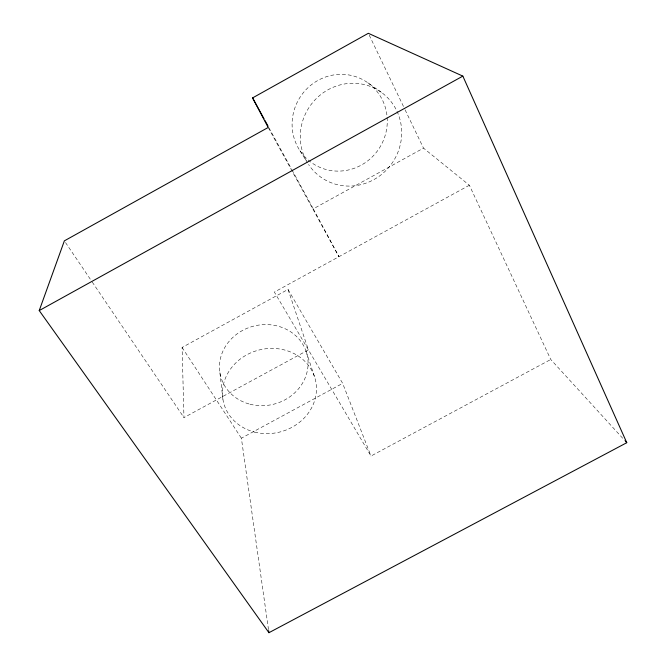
<?xml version="1.0" encoding="UTF-8"?>
<svg xmlns="http://www.w3.org/2000/svg" width="666" height="666" viewBox="0 0 666 666"><rect width="100%" height="100%" fill="white"/><g stroke="black" fill="none" stroke-linecap="round" stroke-linejoin="round"><path stroke-width="0.5" stroke-dasharray="3.33 2.5" d="M268.198 127.464L338.944 256.693L313.295 208.841L423.501 148.118L469.363 185.24L550.765 359.482L624.683 440.417M469.363 185.24L274.367 292.074L370.987 456.035L550.765 359.482M288.02 289.452L308.425 349.875L183.966 417.59L182.101 347.452L288.02 289.452L342.657 383.366L370.987 456.035M268.498 629.611L241.383 438.195L342.657 383.366M367.957 82.875A48.868 47.111 -58.5 0 1 358.716 166.425A48.868 47.111 -58.5 0 1 292.391 118.864A48.868 47.111 -58.5 0 1 367.957 82.875L381.327 92.316M65.526 242.574L91.65 281.177M92.233 282.034L183.966 417.59M182.101 347.452L241.383 438.195M299.958 150.674L307.492 162.77M269.014 127.914L291.4 168.831M291.899 169.738L313.295 208.841M369.23 35.165L404.662 108.916M405.111 109.848L423.501 148.118M306.094 351.323L314.377 376.348M219.913 372.744L222.91 399.267M306.252 160.631A52.106 50 -54.8 0 1 351.149 83.292A52.106 50 -54.8 0 1 395.554 157.417A52.106 50 -54.8 0 1 308.566 164.502M254.637 432.109A47.286 42.299 -14.1 0 0 315.493 380.236A47.286 42.299 -14.1 0 0 238.212 360.706A47.286 42.299 -14.1 0 0 254.637 432.109M249.95 404.204A44.547 40.318 -13.6 0 0 307.159 355.02A44.547 40.318 -13.6 0 0 234.224 336.172A44.547 40.318 -13.6 0 0 249.95 404.204"/><path stroke-width="1" d="M39.227 310.572L64.361 240.859L268.198 127.464L252.589 97.902L368.331 33.3L462.845 76.115L626.773 442.707L268.939 632.7L39.227 310.572L462.845 76.115M625.382 441.175L626.773 442.707M252.589 97.902L264.036 118.823M265.035 120.638L268.015 126.09M268.648 630.644L268.939 632.7"/></g></svg>
